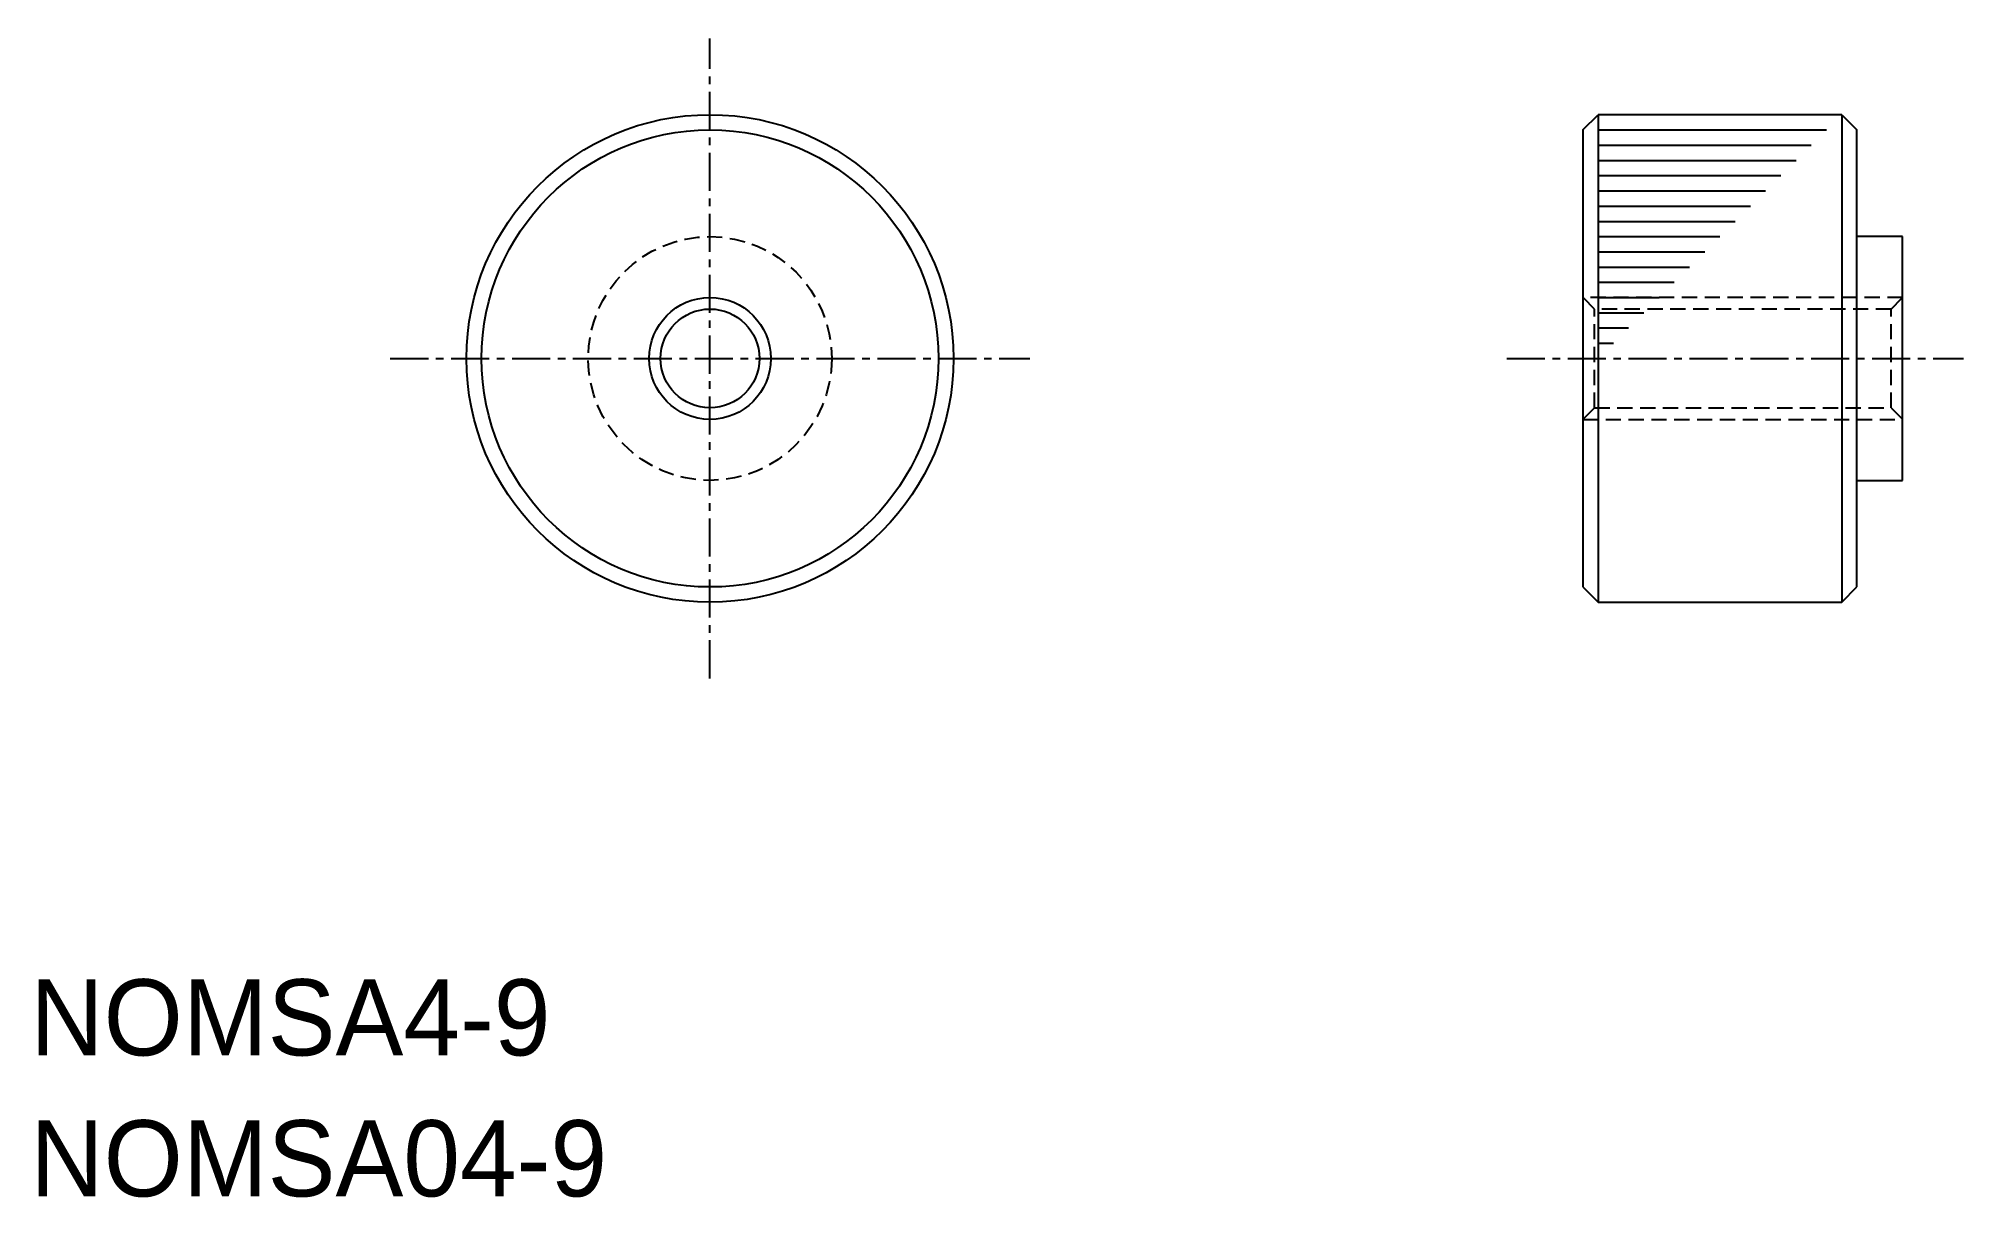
# Model space of a CAD drawing. Extents: x 0.3 to 63.5, y 0 to 38.
import ezdxf

# ---------------------------------------------------------------- set-up
doc = ezdxf.new("R2010")
doc.units = 0
doc.linetypes.add('CENTER', pattern=[2, 1.25, -0.25, 0.25, -0.25])
doc.linetypes.add('DASHED', pattern=[0.75, 0.5, -0.25])
doc.layers.get('0').update_dxf_attribs({"linetype": 'CONTINUOUS'})
doc.layers.add('CENTER', color=1, linetype='CENTER')

msp = doc.modelspace()

# ---------------------------------------------------------------- linework, layer by layer
at = {"color": 7, "linetype": 'CONTINUOUS'}
for p, q in [((51, 35), (51.5, 35.5)), ((51.5, 35.5), (51.5, 19.5)), ((59.5, 35.5), (51.5, 35.5)), ((59.5, 35.5), (59.5, 19.5)), ((59.5, 35.5), (60, 35)), ((51, 35), (51, 20)), ((51.5, 35), (59, 35)), ((60, 20), (60, 35)), ((51.5, 34.5), (58.5, 34.5)), ((51.5, 34), (58, 34)), ((51.5, 33.5), (57.5, 33.5)), ((51.5, 33), (57, 33)), ((51.5, 32.5), (56.5, 32.5)), ((51.5, 32), (56, 32)), ((51.5, 31.5), (55.5, 31.5)), ((51.5, 31), (55, 31)), ((61.5, 31.5), (60, 31.5)), ((61.5, 23.5), (61.5, 31.5)), ((51.5, 30.5), (54.5, 30.5)), ((51.5, 30), (54, 30)), ((51.5, 29.5), (53.5, 29.5)), ((51.5, 29), (53, 29)), ((51.5, 28.5), (52.5, 28.5)), ((51.5, 28), (52, 28)), ((60, 23.5), (61.5, 23.5)), ((51, 20), (51.5, 19.5)), ((59.5, 19.5), (60, 20)), ((51.5, 19.5), (59.5, 19.5))]:
    msp.add_line(p, q, dxfattribs=at)
at = {"color": 3, "linetype": 'DASHED'}
for p, q in [((51.379, 29.121), (51, 29.5)), ((61.5, 29.5), (51, 29.5)), ((51.379, 25.879), (51.379, 29.121)), ((61.121, 29.121), (51.379, 29.121)), ((61.121, 29.121), (61.5, 29.5)), ((61.121, 25.879), (61.121, 29.121)), ((51.379, 25.879), (51, 25.5)), ((51, 25.5), (61.5, 25.5)), ((51.379, 25.879), (61.121, 25.879)), ((61.121, 25.879), (61.5, 25.5))]:
    msp.add_line(p, q, dxfattribs=at)
at = {"color": 7, "linetype": 'CONTINUOUS'}
for radius in [8, 7.5, 1.621]:
    msp.add_circle((22.329, 27.5), radius, dxfattribs=at)
at = {"color": 3, "linetype": 'DASHED'}
msp.add_circle((22.329, 27.5), 4, dxfattribs=at)
at = {"color": 3, "linetype": 'CONTINUOUS'}
msp.add_circle((22.329, 27.5), 2, dxfattribs=at)
at = {"layer": 'CENTER', "color": 1, "linetype": 'CENTER'}
for p, q in [((22.329, 17), (22.329, 38)), ((11.829, 27.5), (32.829, 27.5)), ((48.5, 27.5), (63.5, 27.5))]:
    msp.add_line(p, q, dxfattribs=at)

# ---------------------------------------------------------------- texts
at = {"color": 7, "linetype": 'CONTINUOUS'}
for s, p in [('NOMSA4-9', (0, 4.626)), ('NOMSA04-9', (0, 0))]:
    msp.add_text(s, height=2.5, dxfattribs=at).set_placement(p)

doc.saveas('drawing.dxf')
